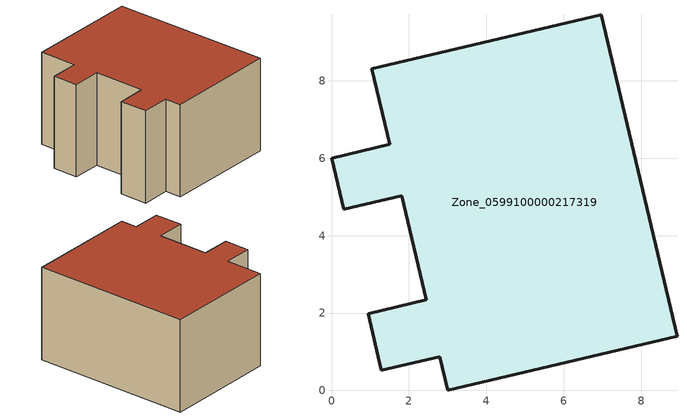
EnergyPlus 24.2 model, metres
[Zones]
Zone_0599100000217319
 floor ground (C_G): 6.97,9.71 8.93,1.4 3,0 2.8,0.87 1.29,0.52 0.95,1.98 2.45,2.34 1.82,5.03 0.32,4.68 0,6 1.5,6.36 1.04,8.31 z0
 wall outside (C_F): 1.5,6.36 0,6 0.32,4.68 1.82,5.03 2.45,2.34 0.95,1.98 1.29,0.52 2.8,0.87 3,0 8.93,1.4 6.97,9.71 1.04,8.31 1.5,6.36 z0:5
 roof outside (C_R): 6.97,9.71 1.04,8.31 1.5,6.36 0,6 0.32,4.68 1.82,5.03 2.45,2.34 0.95,1.98 1.29,0.52 2.8,0.87 3,0 8.93,1.4 z5
[BUILDING]
Pand.0599100000217319: North Axis=0; Terrain=City; Loads Convergence Tolerance Value=0.04; Temperature Convergence Tolerance Value=0.4; Solar Distribution=FullExterior; Maximum Number of Warmup Days=25; Minimum Number of Warmup Days=1
[Site:Location]
Rotterdam.The.Hague.AP_ZH_NLD Design_Conditions: Latitude=51.96; Longitude=4.45; Time Zone=1; Elevation=-4.5
[SITE:GROUNDTEMPERATURE:BUILDINGSURFACE]
18, 18, 18, 18, 18, 18, 18, 18, 18, 18, 18, 18
[MATERIAL] Thermal Absorptance=0.9; Solar Absorptance=0.7; Visible Absorptance=0.7
Name | Roughness | Thickness | Conductivity | Density | Specific Heat
G.D.1965 | MediumSmooth | 0.15 | 1 | 540 | 1210
F.D.1965 | Rough | 0.3 | 0.857143 | 1920 | 840
R.D.1965 | MediumRough | 0.2 | 0.08 | 1500 | 1000
[CONSTRUCTION]
C_G: G.D.1965
C_F: F.D.1965
C_R: R.D.1965
[ZONE]
Zone_0599100000217319: Type=1; Multiplier=1; Ceiling Height=Autocalculate; Volume=Autocalculate; Floor Area=autocalculate; Part of Total Floor Area=Yes
[ZONEINFILTRATION:DESIGNFLOWRATE]
Infil_Zone_0599100000217319: Zone or ZoneList or Space or SpaceList=Zone_0599100000217319; Schedule=AlwaysOn; Design Flow Rate Calculation Method=Flow/Area; Flow Rate per Floor Area=0.0042; Constant Term Coefficient=1; Temperature Term Coefficient=0; Velocity Term Coefficient=0; Velocity Squared Term Coefficient=0
[HVACTEMPLATE:ZONE:IDEALLOADSAIRSYSTEM]
Zone_0599100000217319: Maximum Heating Supply Air Temperature=50; Minimum Cooling Supply Air Temperature=13; Maximum Heating Supply Air Humidity Ratio=0.0156; Minimum Cooling Supply Air Humidity Ratio=0.0077; Heating Limit=NoLimit; Cooling Limit=NoLimit; Dehumidification Control Type=ConstantSensibleHeatRatio; Cooling Sensible Heat Ratio=0.7; Dehumidification Setpoint=60; Humidification Control Type=None; Humidification Setpoint=30; Outdoor Air Method=None; Outdoor Air Flow Rate per Person=0.00944; Outdoor Air Flow Rate per Zone Floor Area=0; Outdoor Air Flow Rate per Zone=0; Demand Controlled Ventilation Type=None; Outdoor Air Economizer Type=NoEconomizer; Heat Recovery Type=None; Sensible Heat Recovery Effectiveness=0.7; Latent Heat Recovery Effectiveness=0.65
[ZONECONTROL:THERMOSTAT]
ThermostatControl_Zone_0599100000217319: Zone or ZoneList=Zone_0599100000217319; Control Type Schedule=DualSetpointControlType; Control 1=Thermostat_Zone_0599100000217319; Temperature Difference Between Cutout And Setpoint=0
[THERMOSTATSETPOINT:DUALSETPOINT]
Thermostat_Zone_0599100000217319: Heating Setpoint Temperature Schedule=HeatingSetpoint_Zone_0599100000217319; Cooling Setpoint Temperature Schedule=CoolingSetpoint_Zone_0599100000217319
[SCHEDULE:COMPACT]
HeatingSetpoint_Zone_0599100000217319: Through: 12/31, For: AllDays, Until: 24:00, 21
CoolingSetpoint_Zone_0599100000217319: Through: 12/31, For: AllDays, Until: 24:00, 24
DualSetpointControlType: Through: 12/31, For: AllDays, Until: 24:00, 4
AlwaysOn: Through: 12/31, For: AllDays, Until: 24:00, 1
